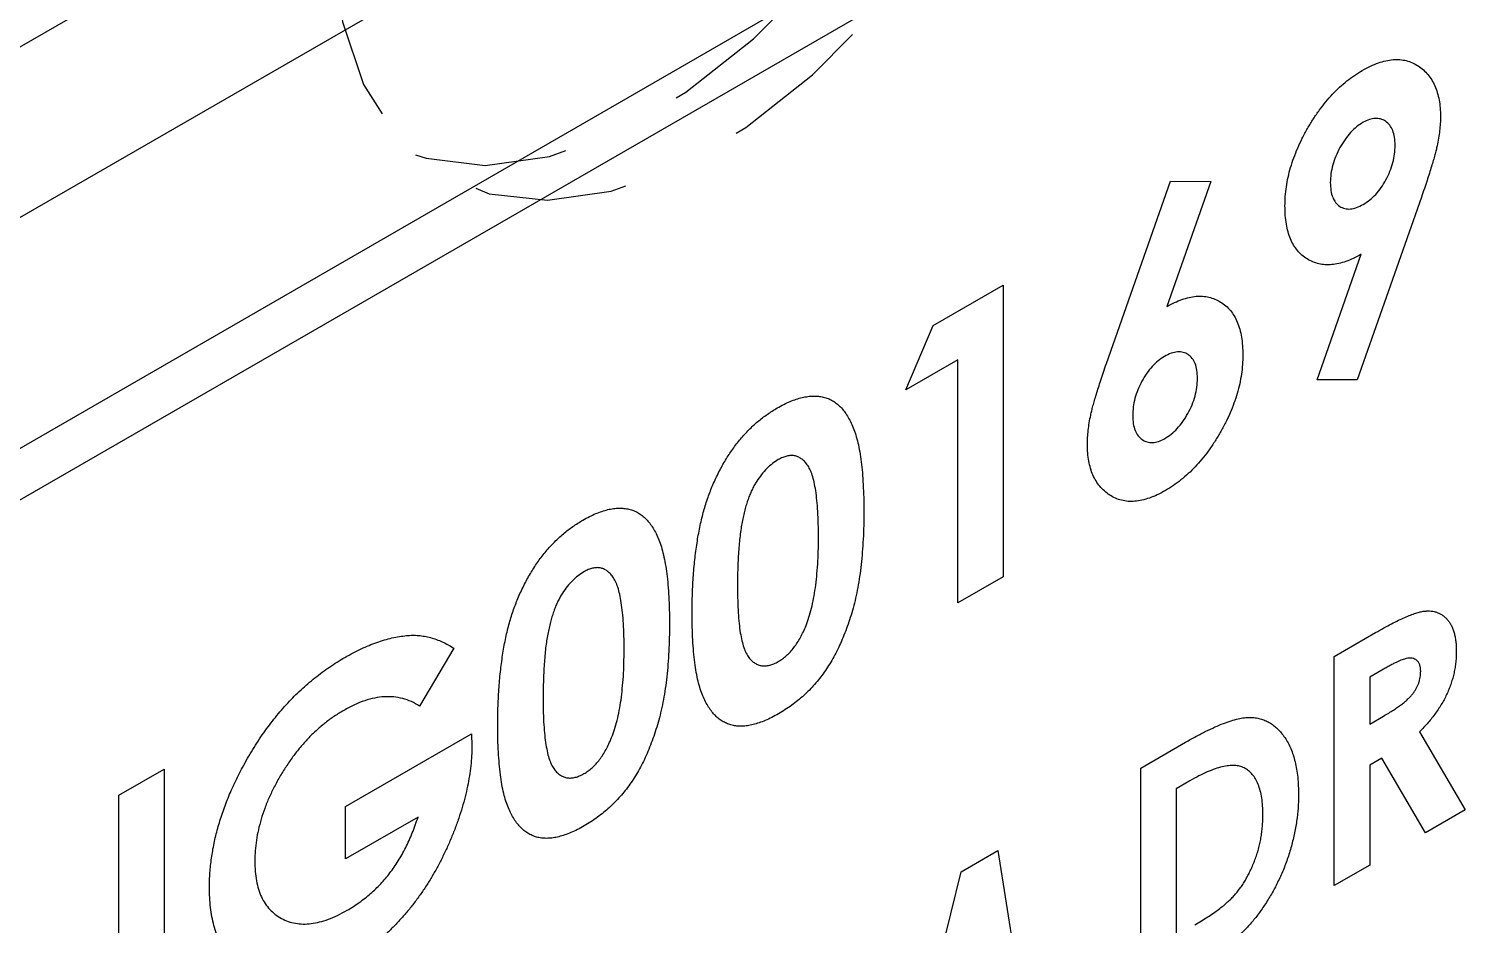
# Model space of a CAD drawing. Extents: x -3.9 to 19, y -12.2 to 0.
# Drawn here: x 12.648 to 13.827, y -10.027 to -9.296 of the extents above; entities that cross this region are included whole.
import ezdxf

# ---------------------------------------------------------------- set-up
doc = ezdxf.new("R2010")
doc.units = 0
doc.header["$LTSCALE"] = 0.5
doc.header["$MEASUREMENT"] = 0
doc.linetypes.add('HIDDEN', pattern=[0.375, 0.25, -0.125])
doc.layers.add('Housing', color=150, linetype='CONTINUOUS')
doc.layers.add('Jig', color=41, linetype='CONTINUOUS', lineweight=13)

msp = doc.modelspace()

# ---------------------------------------------------------------- linework, layer by layer
at = {"layer": 'Housing', "linetype": 'HIDDEN', "lineweight": 25, "transparency": 16777216, "flags": 128}
for points in [[(13.205778, -8.679885), (13.150571, -8.717492), (13.09714, -8.765366), (13.0472, -8.821968), (13.002356, -8.885478), (12.964051, -8.953856), (12.933516, -9.024903), (12.91173, -9.096336), (12.899396, -9.165859), (12.896909, -9.231238), (12.90435, -9.290371), (12.921478, -9.341358), (12.947745, -9.38256), (12.982304, -9.412652), (13.024046, -9.430668), (13.07163, -9.436028), (13.123524, -9.428561), (13.178063, -9.408505), (13.233492, -9.376506), (13.288031, -9.333593), (13.339926, -9.281144), (13.387509, -9.220845), (13.429251, -9.154635), (13.46381, -9.084641), (13.490077, -9.013113), (13.507205, -8.94235), (13.514646, -8.874626), (13.512159, -8.812119), (13.499825, -8.756836), (13.47804, -8.710556), (13.447504, -8.674764), (13.409199, -8.650613), (13.364355, -8.638878), (13.314415, -8.639936), (13.260984, -8.653753), (13.205778, -8.679885)], [(12.963896, -9.398928), (12.972712, -9.401646), (13.020699, -9.407568), (13.07316, -9.400334), (13.128366, -9.380184), (13.184496, -9.34778), (13.239702, -9.304192), (13.292163, -9.250855), (13.34015, -9.189528), (13.382083, -9.122233), (13.416577, -9.051186), (13.442498, -8.97873), (13.45899, -8.907252), (13.46551, -8.83911), (13.461843, -8.776548), (13.448109, -8.721628), (13.424762, -8.676161), (13.3977, -8.645881)]]:
    msp.add_lwpolyline(points, dxfattribs=at)
at = {"layer": 'Jig', "linetype": 'Continuous', "lineweight": 25, "transparency": 16777216}
for p, q in [((12.037447, -9.659159), (14.689072, -8.128408)), ((14.4027, -8.433145), (12.412207, -9.582232)), ((12.055748, -10.018637), (14.707373, -8.487887)), ((12.081641, -9.961407), (13.34205, -9.233788)), ((13.527806, -9.569431), (13.580192, -9.420303)), ((13.612953, -9.420568), (13.57701, -9.522897)), ((13.580192, -9.420303), (13.612953, -9.420568)), ((13.784942, -9.433442), (13.732556, -9.582713)), ((13.699753, -9.582567), (13.735696, -9.480143)), ((13.386307, -9.538337), (13.443526, -9.505305)), ((13.443526, -9.505305), (13.443526, -9.74346)), ((13.364204, -9.590789), (13.386307, -9.538337)), ((13.406509, -9.566367), (13.364204, -9.590789)), ((13.406509, -9.76483), (13.406509, -9.566367)), ((13.732556, -9.582713), (13.699753, -9.582567)), ((13.443526, -9.74346), (13.406509, -9.76483)), ((13.713693, -9.80864), (13.747582, -9.789077)), ((12.995315, -9.801931), (12.967304, -9.849064)), ((13.713693, -9.995762), (13.713693, -9.80864)), ((13.752679, -9.819721), (13.742778, -9.825436)), ((13.742778, -9.825436), (13.742778, -9.86382)), ((13.742778, -9.86382), (13.754107, -9.85728)), ((12.90678, -9.931186), (13.009609, -9.871824)), ((13.009609, -9.871824), (13.009899, -9.881819)), ((13.783289, -9.870196), (13.820684, -9.933998)), ((13.555805, -9.899788), (13.592453, -9.878631)), ((12.721695, -9.922009), (12.758712, -9.90064)), ((12.758712, -9.90064), (12.758712, -10.058742)), ((13.555805, -10.08691), (13.555805, -9.899788)), ((13.752646, -9.891709), (13.742778, -9.897406)), ((13.742778, -9.897406), (13.742778, -9.978972)), ((13.788353, -9.952662), (13.752646, -9.891709)), ((13.595991, -9.910174), (13.584889, -9.916583)), ((12.721695, -10.090035), (12.721695, -9.922009)), ((13.584889, -9.916583), (13.584889, -10.036533)), ((12.90678, -9.973932), (12.90678, -9.931186)), ((13.820684, -9.933998), (13.788353, -9.952662)), ((12.965982, -9.939755), (12.90678, -9.973932)), ((13.40918, -9.984432), (13.439076, -9.967174)), ((13.439076, -9.967174), (13.466473, -10.13848)), ((13.742778, -9.978972), (13.713693, -9.995762)), ((13.371947, -10.136447), (13.40918, -9.984432))]:
    msp.add_line(p, q, dxfattribs=at)
for points, knots in [([(13.736687, -9.32996), (13.738922, -9.328723), (13.743316, -9.326291), (13.749749, -9.32373), (13.755903, -9.321945), (13.761804, -9.32094), (13.767379, -9.320981), (13.772674, -9.321831), (13.777672, -9.323586), (13.782319, -9.326143), (13.786545, -9.329402), (13.790291, -9.333205), (13.793437, -9.337609), (13.796015, -9.342541), (13.798022, -9.348011), (13.799402, -9.354062), (13.800319, -9.360588), (13.800423, -9.365312), (13.800476, -9.367702)], [0, 0, 0, 0, 0.06642663, 0.13061898, 0.19311442, 0.25492403, 0.31629768, 0.37857118, 0.44152547, 0.50670756, 0.57149194, 0.63459134, 0.69628001, 0.75676539, 0.81662043, 0.87683468, 0.93766589, 1, 1, 1, 1]), ([(13.67356, -9.440635), (13.673614, -9.438056), (13.673721, -9.432975), (13.674607, -9.425095), (13.676065, -9.417179), (13.678065, -9.409245), (13.680728, -9.401269), (13.683844, -9.393271), (13.687654, -9.385241), (13.691958, -9.377268), (13.696669, -9.369528), (13.701666, -9.362228), (13.706927, -9.3555), (13.712386, -9.34925), (13.718139, -9.343614), (13.724105, -9.338423), (13.730327, -9.333823), (13.73455, -9.331258), (13.736687, -9.32996)], [0, 0, 0, 0, 0.06597117, 0.12999482, 0.19224061, 0.25411866, 0.31511289, 0.37678768, 0.43948299, 0.50393457, 0.56835981, 0.63097388, 0.69180096, 0.75222922, 0.81255209, 0.87369497, 0.93608643, 1, 1, 1, 1]), ([(13.763459, -9.391171), (13.763365, -9.388909), (13.763184, -9.384508), (13.761709, -9.378876), (13.759188, -9.374469), (13.755758, -9.371354), (13.751754, -9.369402), (13.747276, -9.368872), (13.742434, -9.369741), (13.739083, -9.371441), (13.73739, -9.3723)], [0, 0, 0, 0, 0.13801379, 0.26846977, 0.39658378, 0.5257888, 0.65136326, 0.76963138, 0.88361853, 1, 1, 1, 1]), ([(13.800476, -9.367702), (13.800447, -9.369565), (13.800389, -9.373318), (13.799819, -9.379225), (13.798953, -9.385317), (13.797949, -9.390599), (13.796897, -9.39517), (13.795872, -9.399124), (13.794558, -9.403616), (13.79309, -9.408591), (13.79139, -9.414079), (13.789423, -9.420076), (13.787308, -9.426587), (13.785749, -9.431104), (13.784942, -9.433442)], [0, 0, 0, 0, 0.092094317, 0.185498661, 0.279815204, 0.375457414, 0.426909122, 0.486633973, 0.553231376, 0.627937493, 0.709307197, 0.798417104, 0.895674813, 1, 1, 1, 1]), ([(13.73739, -9.3723), (13.7356, -9.373449), (13.732087, -9.375703), (13.727047, -9.380534), (13.722402, -9.386271), (13.718345, -9.392892), (13.714833, -9.399947), (13.712385, -9.407242), (13.710836, -9.414575), (13.710665, -9.419187), (13.710577, -9.421556)], [0, 0, 0, 0, 0.121370915, 0.238310799, 0.356976496, 0.482294045, 0.609637114, 0.734814729, 0.863798798, 1, 1, 1, 1]), ([(13.737514, -9.439401), (13.739287, -9.438256), (13.742753, -9.43602), (13.747731, -9.431325), (13.752186, -9.425636), (13.756134, -9.419215), (13.759397, -9.412278), (13.761769, -9.405157), (13.763231, -9.397981), (13.763381, -9.393484), (13.763459, -9.391171)], [0, 0, 0, 0, 0.12309687, 0.24050342, 0.35848165, 0.48243815, 0.60892405, 0.73516727, 0.86373128, 1, 1, 1, 1]), ([(13.710577, -9.421556), (13.710669, -9.423788), (13.710847, -9.428129), (13.712341, -9.433635), (13.714775, -9.438012), (13.718102, -9.441184), (13.7222, -9.44298), (13.726853, -9.443378), (13.732044, -9.442207), (13.735658, -9.440353), (13.737514, -9.439401)], [0, 0, 0, 0, 0.13446333, 0.26151713, 0.38556036, 0.5113083, 0.63480176, 0.75439444, 0.87385122, 1, 1, 1, 1]), ([(13.735696, -9.480143), (13.733572, -9.481306), (13.729403, -9.48359), (13.723265, -9.486114), (13.717394, -9.487762), (13.711723, -9.488719), (13.70633, -9.488726), (13.701149, -9.488009), (13.696251, -9.486381), (13.691615, -9.484051), (13.687382, -9.48096), (13.683708, -9.477128), (13.680506, -9.472758), (13.678015, -9.467569), (13.676015, -9.461814), (13.674553, -9.455428), (13.673733, -9.448321), (13.673619, -9.443228), (13.67356, -9.440635)], [0, 0, 0, 0, 0.063396018, 0.124461723, 0.184704909, 0.244152607, 0.303740956, 0.364332635, 0.425864591, 0.48957992, 0.553682917, 0.616451608, 0.678378074, 0.740425948, 0.802847463, 0.866590656, 0.932084721, 1, 1, 1, 1]), ([(13.57701, -9.522897), (13.579134, -9.521735), (13.583316, -9.519446), (13.58947, -9.516904), (13.595353, -9.515255), (13.601025, -9.514296), (13.606416, -9.514294), (13.611613, -9.514994), (13.616482, -9.516695), (13.621135, -9.519009), (13.625365, -9.522105), (13.62904, -9.525935), (13.632242, -9.530306), (13.634732, -9.535495), (13.63674, -9.54126), (13.638189, -9.547672), (13.639015, -9.55479), (13.639129, -9.559884), (13.639187, -9.562477)], [0, 0, 0, 0, 0.06332879, 0.12473644, 0.18491575, 0.24430041, 0.30382557, 0.364353, 0.42607314, 0.48972091, 0.55375593, 0.61645806, 0.67831886, 0.74030094, 0.80265626, 0.86673212, 0.93215674, 1, 1, 1, 1]), ([(13.512272, -9.635409), (13.5123, -9.633531), (13.512357, -9.629763), (13.512929, -9.623839), (13.513798, -9.61773), (13.514805, -9.612416), (13.515842, -9.607816), (13.516886, -9.603827), (13.518179, -9.599322), (13.519658, -9.594329), (13.521368, -9.588826), (13.523301, -9.58283), (13.525462, -9.576302), (13.527003, -9.571785), (13.527806, -9.569431)], [0, 0, 0, 0, 0.09253783, 0.18559077, 0.27955248, 0.3756023, 0.42761672, 0.48711687, 0.55419893, 0.62862399, 0.70968756, 0.79918074, 0.89535733, 1, 1, 1, 1]), ([(13.575234, -9.563616), (13.573458, -9.564735), (13.569982, -9.566926), (13.56504, -9.571707), (13.560534, -9.577332), (13.556628, -9.583799), (13.553361, -9.590719), (13.550961, -9.597847), (13.549516, -9.605053), (13.549366, -9.609596), (13.549289, -9.611941)], [0, 0, 0, 0, 0.12271805, 0.24014312, 0.35736238, 0.48167385, 0.60786583, 0.73295548, 0.86214446, 1, 1, 1, 1]), ([(13.60217, -9.581413), (13.602074, -9.57917), (13.601886, -9.574826), (13.600477, -9.569237), (13.597962, -9.564969), (13.594621, -9.561845), (13.590581, -9.559968), (13.585895, -9.559643), (13.580727, -9.560726), (13.577092, -9.562638), (13.575234, -9.563616)], [0, 0, 0, 0, 0.13540375, 0.26222517, 0.38584907, 0.51085736, 0.63497746, 0.75329908, 0.87393204, 1, 1, 1, 1]), ([(13.639187, -9.562477), (13.639133, -9.56504), (13.639025, -9.570106), (13.638137, -9.577969), (13.636702, -9.58585), (13.63465, -9.593774), (13.632042, -9.60174), (13.628853, -9.609759), (13.625056, -9.617799), (13.620749, -9.625774), (13.61604, -9.633494), (13.611078, -9.640805), (13.605819, -9.647514), (13.600362, -9.653766), (13.594608, -9.659403), (13.588643, -9.664593), (13.582421, -9.669194), (13.578197, -9.671759), (13.57606, -9.673057)], [0, 0, 0, 0, 0.06562093, 0.12970443, 0.19200841, 0.25316538, 0.31459001, 0.37653277, 0.4392867, 0.50379853, 0.568284, 0.63062889, 0.69151284, 0.75199759, 0.81237685, 0.8735769, 0.93602668, 1, 1, 1, 1]), ([(13.575358, -9.630716), (13.577146, -9.629563), (13.580652, -9.627303), (13.58571, -9.62254), (13.59033, -9.616794), (13.594416, -9.610215), (13.597925, -9.603147), (13.600353, -9.595839), (13.601921, -9.588454), (13.602085, -9.583813), (13.60217, -9.581413)], [0, 0, 0, 0, 0.12115224, 0.23760059, 0.35605249, 0.48052497, 0.60763861, 0.73342993, 0.86218161, 1, 1, 1, 1]), ([(13.206634, -9.668347), (13.208235, -9.664846), (13.211366, -9.658002), (13.216841, -9.648229), (13.222722, -9.639178), (13.229132, -9.630908), (13.235968, -9.623358), (13.24329, -9.616586), (13.25107, -9.610611), (13.256412, -9.607322), (13.259144, -9.60564)], [0, 0, 0, 0, 0.13231403, 0.25870001, 0.38091182, 0.50053487, 0.62092262, 0.74237577, 0.86828083, 1, 1, 1, 1]), ([(13.259144, -9.60564), (13.260935, -9.604636), (13.264458, -9.602663), (13.269647, -9.600322), (13.274646, -9.598424), (13.279473, -9.597016), (13.284094, -9.596172), (13.288544, -9.595787), (13.292768, -9.596005), (13.296822, -9.596667), (13.300702, -9.597824), (13.304316, -9.599612), (13.307731, -9.601901), (13.310871, -9.6048), (13.313807, -9.608225), (13.316529, -9.612183), (13.319017, -9.616713), (13.321297, -9.621809), (13.323336, -9.627587), (13.325053, -9.634174), (13.326526, -9.641527), (13.32777, -9.649657), (13.328709, -9.658619), (13.329343, -9.668408), (13.329777, -9.678943), (13.329813, -9.686322), (13.329831, -9.690113)], [0, 0, 0, 0, 0.03663489, 0.07203398, 0.10662597, 0.14030569, 0.17361947, 0.20642567, 0.23906701, 0.27188288, 0.30483989, 0.33852903, 0.37261619, 0.40754825, 0.44371891, 0.48131151, 0.520113, 0.5609129, 0.6040246, 0.65007456, 0.69957223, 0.75236254, 0.80878872, 0.86895421, 0.93267472, 1, 1, 1, 1]), ([(13.549289, -9.611941), (13.549381, -9.614189), (13.549559, -9.618562), (13.551057, -9.62413), (13.553511, -9.628586), (13.556951, -9.6317), (13.560991, -9.633602), (13.56547, -9.634147), (13.570314, -9.633275), (13.573665, -9.631575), (13.575358, -9.630716)], [0, 0, 0, 0, 0.13728499, 0.26702849, 0.39492564, 0.52433476, 0.65081253, 0.76926747, 0.88343468, 1, 1, 1, 1]), ([(13.57606, -9.673057), (13.573825, -9.674294), (13.569431, -9.676727), (13.563001, -9.67928), (13.556833, -9.681095), (13.550964, -9.681992), (13.545356, -9.682057), (13.540075, -9.68118), (13.535077, -9.67943), (13.530415, -9.67688), (13.526215, -9.673563), (13.522469, -9.669765), (13.519299, -9.665405), (13.516734, -9.660474), (13.514732, -9.655015), (13.513339, -9.648991), (13.512432, -9.64249), (13.512326, -9.637783), (13.512272, -9.635409)], [0, 0, 0, 0, 0.06648594, 0.1307356, 0.19328684, 0.25529143, 0.3165376, 0.37886671, 0.44187721, 0.50711749, 0.57227139, 0.63542713, 0.69681725, 0.75735663, 0.81726512, 0.8771343, 0.93801982, 1, 1, 1, 1]), ([(13.260052, -9.647861), (13.258433, -9.648885), (13.255257, -9.650892), (13.250649, -9.655028), (13.246304, -9.659815), (13.242999, -9.664465), (13.240525, -9.668522), (13.238796, -9.671899), (13.23713, -9.675516), (13.235657, -9.679416), (13.234267, -9.683555), (13.232908, -9.687977), (13.231795, -9.692648), (13.2307, -9.697629), (13.229742, -9.702975), (13.228939, -9.708711), (13.228221, -9.714915), (13.227721, -9.721512), (13.227254, -9.728602), (13.22692, -9.736144), (13.22678, -9.7441), (13.226735, -9.749549), (13.226712, -9.752361)], [0, 0, 0, 0, 0.0538337, 0.10554263, 0.15805417, 0.21198734, 0.24020689, 0.26979351, 0.3013431, 0.33460806, 0.37028444, 0.40808884, 0.44868135, 0.4920693, 0.53866416, 0.59037105, 0.64638778, 0.70719538, 0.77294677, 0.8436426, 0.91930836, 1, 1, 1, 1]), ([(13.292814, -9.711482), (13.2928, -9.707736), (13.292774, -9.700526), (13.292294, -9.69043), (13.291625, -9.681342), (13.290646, -9.673353), (13.289387, -9.666426), (13.287836, -9.660567), (13.286006, -9.655755), (13.283837, -9.652032), (13.281434, -9.64919), (13.278884, -9.647035), (13.276174, -9.645501), (13.273311, -9.644576), (13.270227, -9.644386), (13.266982, -9.644868), (13.263569, -9.645997), (13.26124, -9.647231), (13.260052, -9.647861)], [0, 0, 0, 0, 0.1121148, 0.21580184, 0.31020269, 0.39599293, 0.47341023, 0.54277842, 0.60454802, 0.65935727, 0.70876436, 0.75535551, 0.79868699, 0.84001684, 0.88020345, 0.91973335, 0.95904861, 1, 1, 1, 1]), ([(13.189695, -9.773254), (13.189731, -9.767952), (13.189799, -9.757722), (13.190662, -9.742501), (13.19193, -9.728161), (13.193792, -9.714614), (13.196094, -9.701905), (13.199041, -9.689988), (13.202397, -9.678859), (13.205257, -9.671764), (13.206634, -9.668347)], [0, 0, 0, 0, 0.16107112, 0.31078881, 0.44990382, 0.57837632, 0.69661721, 0.80598732, 0.9065617, 1, 1, 1, 1]), ([(13.100499, -9.697223), (13.102291, -9.69622), (13.105814, -9.694246), (13.111003, -9.691905), (13.116001, -9.690008), (13.120829, -9.688599), (13.12545, -9.687755), (13.1299, -9.68737), (13.134124, -9.687588), (13.138177, -9.68825), (13.142058, -9.689408), (13.145672, -9.691195), (13.149087, -9.693485), (13.152227, -9.696384), (13.155163, -9.699809), (13.157885, -9.703766), (13.160372, -9.708296), (13.162653, -9.713392), (13.164692, -9.719171), (13.166409, -9.725757), (13.167882, -9.73311), (13.169125, -9.74124), (13.170065, -9.750202), (13.170698, -9.759992), (13.171133, -9.770527), (13.171169, -9.777905), (13.171187, -9.781696)], [0, 0, 0, 0, 0.03663489, 0.07203398, 0.10662597, 0.14030569, 0.17361947, 0.20642567, 0.23906701, 0.27188288, 0.30483989, 0.33852903, 0.37261619, 0.40754825, 0.44371891, 0.48131151, 0.520113, 0.5609129, 0.6040246, 0.65007456, 0.69957223, 0.75236254, 0.80878872, 0.86895421, 0.93267472, 1, 1, 1, 1]), ([(13.04799, -9.75993), (13.049591, -9.756429), (13.052722, -9.749585), (13.058197, -9.739812), (13.064078, -9.730762), (13.070488, -9.722491), (13.077324, -9.714941), (13.084646, -9.708169), (13.092425, -9.702195), (13.097768, -9.698905), (13.100499, -9.697223)], [0, 0, 0, 0, 0.13231403, 0.25870001, 0.38091182, 0.50053487, 0.62092262, 0.74237577, 0.86828083, 1, 1, 1, 1]), ([(13.329831, -9.690113), (13.329811, -9.693973), (13.329773, -9.701473), (13.329361, -9.712596), (13.328651, -9.723235), (13.327736, -9.733335), (13.326482, -9.742969), (13.325014, -9.752087), (13.323269, -9.760724), (13.321163, -9.76891), (13.318897, -9.776642), (13.316403, -9.784036), (13.313725, -9.791082), (13.310924, -9.797828), (13.307847, -9.804212), (13.304643, -9.810303), (13.301174, -9.816021), (13.297584, -9.821473), (13.293744, -9.826612), (13.289691, -9.831506), (13.285354, -9.836081), (13.280813, -9.840505), (13.275989, -9.844584), (13.270959, -9.848514), (13.265667, -9.852136), (13.262064, -9.854287), (13.260218, -9.855388)], [0, 0, 0, 0, 0.06849087, 0.13307654, 0.19382899, 0.25108286, 0.30440084, 0.35440834, 0.40129478, 0.44470068, 0.48569249, 0.52467648, 0.56230676, 0.59794658, 0.63247355, 0.66575204, 0.6979853, 0.72958622, 0.7608252, 0.79235508, 0.8243126, 0.85715627, 0.89092689, 0.92596044, 0.96206132, 1, 1, 1, 1]), ([(13.282651, -9.783329), (13.283485, -9.781085), (13.285234, -9.776382), (13.287258, -9.76898), (13.288962, -9.760966), (13.290428, -9.75227), (13.291431, -9.742992), (13.292295, -9.733), (13.292711, -9.722424), (13.292779, -9.715224), (13.292814, -9.711482)], [0, 0, 0, 0, 0.08887073, 0.18635472, 0.29407765, 0.41223653, 0.54177814, 0.68270261, 0.83509635, 1, 1, 1, 1]), ([(13.13417, -9.803065), (13.134156, -9.79932), (13.13413, -9.792109), (13.13365, -9.782014), (13.132981, -9.772926), (13.132002, -9.764937), (13.130743, -9.758009), (13.129191, -9.75215), (13.127362, -9.747338), (13.125193, -9.743615), (13.12279, -9.740774), (13.120239, -9.738618), (13.11753, -9.737085), (13.114667, -9.736159), (13.111583, -9.735969), (13.108338, -9.736452), (13.104924, -9.73758), (13.102596, -9.738815), (13.101408, -9.739445)], [0, 0, 0, 0, 0.1121148, 0.21580184, 0.31020269, 0.39599293, 0.47341023, 0.54277842, 0.60454802, 0.65935727, 0.70876436, 0.75535551, 0.79868699, 0.84001684, 0.88020345, 0.91973335, 0.95904861, 1, 1, 1, 1]), ([(13.101408, -9.739445), (13.099788, -9.740468), (13.096613, -9.742475), (13.092005, -9.746611), (13.08766, -9.751398), (13.084355, -9.756048), (13.081881, -9.760105), (13.080152, -9.763482), (13.078485, -9.767099), (13.077013, -9.771), (13.075623, -9.775138), (13.074264, -9.77956), (13.07315, -9.784231), (13.072056, -9.789213), (13.071098, -9.794558), (13.070294, -9.800295), (13.069577, -9.806498), (13.069076, -9.813095), (13.06861, -9.820185), (13.068275, -9.827728), (13.068135, -9.835683), (13.068091, -9.841132), (13.068068, -9.843945)], [0, 0, 0, 0, 0.0538337, 0.10554263, 0.15805417, 0.21198734, 0.24020689, 0.26979351, 0.3013431, 0.33460806, 0.37028444, 0.40808884, 0.44868135, 0.4920693, 0.53866416, 0.59037105, 0.64638778, 0.70719538, 0.77294677, 0.8436426, 0.91930836, 1, 1, 1, 1]), ([(13.031051, -9.864837), (13.031086, -9.859535), (13.031155, -9.849305), (13.032018, -9.834084), (13.033286, -9.819744), (13.035147, -9.806198), (13.037449, -9.793488), (13.040397, -9.781571), (13.043753, -9.770443), (13.046612, -9.763347), (13.04799, -9.75993)], [0, 0, 0, 0, 0.16107112, 0.31078881, 0.44990382, 0.57837632, 0.69661721, 0.80598732, 0.9065617, 1, 1, 1, 1]), ([(13.226712, -9.752361), (13.22675, -9.755965), (13.226822, -9.762877), (13.227202, -9.772657), (13.227962, -9.781318), (13.228907, -9.789035), (13.230235, -9.79564), (13.231763, -9.801308), (13.233649, -9.805864), (13.23583, -9.809428), (13.238244, -9.812136), (13.240866, -9.81411), (13.243604, -9.815548), (13.246546, -9.816303), (13.249683, -9.816372), (13.25299, -9.815815), (13.256469, -9.814634), (13.258851, -9.813374), (13.260052, -9.812738)], [0, 0, 0, 0, 0.11073428, 0.21234119, 0.30550213, 0.38983484, 0.46669046, 0.53526185, 0.59676291, 0.65106572, 0.70103555, 0.74786027, 0.7918334, 0.83428401, 0.87533389, 0.91603475, 0.95765228, 1, 1, 1, 1]), ([(13.747582, -9.789077), (13.749822, -9.787793), (13.754131, -9.785323), (13.760343, -9.782016), (13.76605, -9.779109), (13.77126, -9.776693), (13.77597, -9.774758), (13.780186, -9.773249), (13.783908, -9.772154), (13.787166, -9.771587), (13.790106, -9.771371), (13.792847, -9.77149), (13.795449, -9.771892), (13.797894, -9.772636), (13.800204, -9.773672), (13.802384, -9.774998), (13.804401, -9.776655), (13.806245, -9.778632), (13.807925, -9.780862), (13.80941, -9.783367), (13.810617, -9.786196), (13.811684, -9.789221), (13.812453, -9.792584), (13.812987, -9.79621), (13.813379, -9.800062), (13.813401, -9.80282), (13.813413, -9.804226)], [0, 0, 0, 0, 0.07288903, 0.14018613, 0.20227743, 0.25889513, 0.31048294, 0.35709524, 0.39851357, 0.43503751, 0.46925149, 0.50280503, 0.53621045, 0.56937936, 0.60280148, 0.6366658, 0.67092866, 0.705803, 0.74118906, 0.77630431, 0.8120043, 0.84796898, 0.88452176, 0.92197416, 0.96019818, 1, 1, 1, 1]), ([(13.171187, -9.781696), (13.171167, -9.785556), (13.171129, -9.793057), (13.170717, -9.804179), (13.170006, -9.814818), (13.169091, -9.824918), (13.167838, -9.834552), (13.16637, -9.843671), (13.164625, -9.852307), (13.162519, -9.860493), (13.160253, -9.868226), (13.157759, -9.875619), (13.15508, -9.882665), (13.15228, -9.889411), (13.149203, -9.895795), (13.145999, -9.901887), (13.142529, -9.907605), (13.13894, -9.913057), (13.135099, -9.918195), (13.131047, -9.923089), (13.12671, -9.927664), (13.122169, -9.932088), (13.117345, -9.936167), (13.112315, -9.940097), (13.107023, -9.94372), (13.10342, -9.94587), (13.101573, -9.946972)], [0, 0, 0, 0, 0.06849087, 0.13307654, 0.19382899, 0.25108286, 0.30440084, 0.35440834, 0.40129478, 0.44470068, 0.48569249, 0.52467648, 0.56230676, 0.59794658, 0.63247355, 0.66575204, 0.6979853, 0.72958622, 0.7608252, 0.79235508, 0.8243126, 0.85715627, 0.89092689, 0.92596044, 0.96206132, 1, 1, 1, 1]), ([(13.260218, -9.855388), (13.258371, -9.856418), (13.254755, -9.858433), (13.249448, -9.860936), (13.244392, -9.86282), (13.23953, -9.864327), (13.234896, -9.865214), (13.230468, -9.865637), (13.226279, -9.865516), (13.222319, -9.864874), (13.218601, -9.863663), (13.215067, -9.861953), (13.211725, -9.859747), (13.208625, -9.856971), (13.205717, -9.853715), (13.203032, -9.849904), (13.20057, -9.845546), (13.198256, -9.840677), (13.196244, -9.835073), (13.194455, -9.828722), (13.192988, -9.821501), (13.191809, -9.813436), (13.190868, -9.804574), (13.190167, -9.794906), (13.189753, -9.784405), (13.189715, -9.777043), (13.189695, -9.773254)], [0, 0, 0, 0, 0.038217338, 0.074867203, 0.110158082, 0.144453927, 0.178079726, 0.211170773, 0.243687054, 0.275871733, 0.308375516, 0.341263325, 0.375150339, 0.409655261, 0.445157367, 0.482073467, 0.520575756, 0.560553681, 0.603107575, 0.64868871, 0.697947678, 0.750767767, 0.807309402, 0.867655571, 0.931861222, 1, 1, 1, 1]), ([(13.260052, -9.812738), (13.261213, -9.812029), (13.263484, -9.81064), (13.266796, -9.807932), (13.269929, -9.804829), (13.272872, -9.8013), (13.275636, -9.797376), (13.278208, -9.793056), (13.280568, -9.788322), (13.281942, -9.785027), (13.282651, -9.783329)], [0, 0, 0, 0, 0.12403543, 0.24284595, 0.36034168, 0.47904243, 0.59933411, 0.72548848, 0.85854943, 1, 1, 1, 1]), ([(12.906325, -9.809318), (12.908543, -9.808077), (12.912956, -9.805608), (12.919518, -9.802364), (12.925988, -9.799468), (12.932339, -9.797059), (12.938594, -9.795), (12.944719, -9.793453), (12.950755, -9.792228), (12.954684, -9.791761), (12.956645, -9.791527)], [0, 0, 0, 0, 0.1289757, 0.25661428, 0.38237486, 0.50745021, 0.63123181, 0.75422072, 0.87730085, 1, 1, 1, 1]), ([(12.956645, -9.791527), (12.958296, -9.791406), (12.961652, -9.791158), (12.966536, -9.791431), (12.971432, -9.792033), (12.976287, -9.79312), (12.981093, -9.794689), (12.985902, -9.796642), (12.990663, -9.799062), (12.993744, -9.800963), (12.995315, -9.801931)], [0, 0, 0, 0, 0.11179902, 0.22739611, 0.34565664, 0.46739984, 0.59420801, 0.72467753, 0.85964712, 1, 1, 1, 1]), ([(13.124007, -9.874912), (13.124841, -9.872669), (13.12659, -9.867965), (13.128614, -9.860563), (13.130317, -9.852549), (13.131784, -9.843853), (13.132787, -9.834575), (13.13365, -9.824583), (13.134067, -9.814007), (13.134135, -9.806807), (13.13417, -9.803065)], [0, 0, 0, 0, 0.08887073, 0.18635472, 0.29407765, 0.41223653, 0.54177814, 0.68270261, 0.83509635, 1, 1, 1, 1]), ([(13.813413, -9.804226), (13.813383, -9.805719), (13.813324, -9.808645), (13.81301, -9.813075), (13.812434, -9.817472), (13.811562, -9.821845), (13.81056, -9.826144), (13.809228, -9.830419), (13.807724, -9.834627), (13.805938, -9.838785), (13.803979, -9.842901), (13.801699, -9.846944), (13.799248, -9.850975), (13.796488, -9.85491), (13.793539, -9.858837), (13.790344, -9.862698), (13.786924, -9.866531), (13.784519, -9.868956), (13.783289, -9.870196)], [0, 0, 0, 0, 0.06874126, 0.13478909, 0.19853605, 0.26038565, 0.32096158, 0.37990385, 0.43850294, 0.49615434, 0.55426548, 0.61274876, 0.67251344, 0.7336464, 0.79678962, 0.8619357, 0.92939773, 1, 1, 1, 1]), ([(12.822789, -9.899191), (12.824136, -9.896709), (12.826808, -9.891782), (12.831081, -9.884615), (12.835462, -9.877666), (12.840011, -9.870996), (12.844706, -9.864529), (12.84956, -9.858328), (12.854546, -9.852299), (12.859705, -9.846581), (12.865009, -9.841063), (12.870481, -9.835826), (12.876081, -9.830752), (12.881858, -9.826016), (12.887753, -9.821447), (12.893809, -9.817169), (12.90001, -9.813016), (12.904204, -9.81056), (12.906325, -9.809318)], [0, 0, 0, 0, 0.06378691, 0.12661606, 0.18834272, 0.24947905, 0.30986417, 0.37065629, 0.43067516, 0.49127768, 0.55187382, 0.6130655, 0.67516702, 0.73770458, 0.8014733, 0.8661156, 0.93226038, 1, 1, 1, 1]), ([(13.784328, -9.820567), (13.784295, -9.819594), (13.78423, -9.817684), (13.783587, -9.81525), (13.782563, -9.813246), (13.78116, -9.81168), (13.779393, -9.810618), (13.777366, -9.809953), (13.775033, -9.809848), (13.772874, -9.810137), (13.770909, -9.810699), (13.769136, -9.811295), (13.767083, -9.812178), (13.764748, -9.813205), (13.762138, -9.814504), (13.759237, -9.816027), (13.756055, -9.817802), (13.753837, -9.819063), (13.752679, -9.819721)], [0, 0, 0, 0, 0.06376896, 0.1252623, 0.18541358, 0.24680676, 0.30942239, 0.37253268, 0.43773325, 0.50574952, 0.54401326, 0.5883696, 0.64038902, 0.6978974, 0.76327162, 0.8349786, 0.91387366, 1, 1, 1, 1]), ([(13.754107, -9.85728), (13.755492, -9.856463), (13.758144, -9.854897), (13.761958, -9.852535), (13.765422, -9.85015), (13.768551, -9.847857), (13.771361, -9.845672), (13.773826, -9.843443), (13.775984, -9.841334), (13.777811, -9.839206), (13.779372, -9.837085), (13.780719, -9.83492), (13.781834, -9.832672), (13.782751, -9.830363), (13.783465, -9.827982), (13.783986, -9.825543), (13.784277, -9.823044), (13.78431, -9.821415), (13.784328, -9.820567)], [0, 0, 0, 0, 0.105539996, 0.202086415, 0.290684899, 0.37055261, 0.442670262, 0.507674928, 0.565573203, 0.616454666, 0.663331357, 0.708862024, 0.7534118, 0.798515011, 0.845064321, 0.893873119, 0.944707806, 1, 1, 1, 1]), ([(12.967304, -9.849064), (12.965087, -9.84778), (12.960735, -9.845261), (12.953619, -9.842821), (12.946249, -9.841509), (12.9386, -9.841346), (12.930663, -9.842378), (12.922452, -9.844578), (12.913955, -9.847977), (12.908203, -9.851086), (12.905293, -9.85266)], [0, 0, 0, 0, 0.13444697, 0.26380716, 0.38924124, 0.51149641, 0.63242722, 0.75343872, 0.87525975, 1, 1, 1, 1]), ([(12.905293, -9.85266), (12.902769, -9.854191), (12.897815, -9.857198), (12.890535, -9.862515), (12.883579, -9.868393), (12.876914, -9.874821), (12.870579, -9.881835), (12.86454, -9.889405), (12.858832, -9.89754), (12.853501, -9.906122), (12.848647, -9.914934), (12.844409, -9.923814), (12.840799, -9.932633), (12.837828, -9.941422), (12.835567, -9.950127), (12.833953, -9.95878), (12.832928, -9.967391), (12.832807, -9.972932), (12.832746, -9.975738)], [0, 0, 0, 0, 0.06718757, 0.13192869, 0.19518885, 0.25712833, 0.31884259, 0.38049251, 0.44321873, 0.5071253, 0.57071214, 0.63248196, 0.69325269, 0.75313133, 0.81345766, 0.87386311, 0.93611027, 1, 1, 1, 1]), ([(13.068068, -9.843945), (13.068106, -9.847549), (13.068178, -9.85446), (13.068557, -9.86424), (13.069318, -9.872902), (13.070263, -9.880618), (13.071591, -9.887223), (13.073118, -9.892891), (13.075005, -9.897448), (13.077185, -9.901011), (13.0796, -9.90372), (13.082222, -9.905693), (13.08496, -9.907132), (13.087902, -9.907886), (13.091039, -9.907955), (13.094346, -9.907398), (13.097825, -9.906217), (13.100207, -9.904957), (13.101408, -9.904321)], [0, 0, 0, 0, 0.11073428, 0.212341193, 0.305502126, 0.389834841, 0.466690458, 0.535261854, 0.596762914, 0.651065719, 0.701035551, 0.747860271, 0.791833397, 0.834284007, 0.87533389, 0.916034749, 0.957652281, 1, 1, 1, 1]), ([(13.101573, -9.946972), (13.099727, -9.948001), (13.09611, -9.950017), (13.090804, -9.952519), (13.085748, -9.954403), (13.080886, -9.955911), (13.076252, -9.956798), (13.071823, -9.95722), (13.067635, -9.957099), (13.063675, -9.956458), (13.059957, -9.955247), (13.056423, -9.953536), (13.05308, -9.951331), (13.049981, -9.948554), (13.047073, -9.945298), (13.044388, -9.941487), (13.041926, -9.937129), (13.039611, -9.93226), (13.0376, -9.926657), (13.03581, -9.920305), (13.034344, -9.913085), (13.033165, -9.90502), (13.032223, -9.896157), (13.031523, -9.88649), (13.031108, -9.875988), (13.031071, -9.868627), (13.031051, -9.864837)], [0, 0, 0, 0, 0.03821734, 0.0748672, 0.11015808, 0.14445393, 0.17807973, 0.21117077, 0.24368705, 0.27587173, 0.30837552, 0.34126332, 0.37515034, 0.40965526, 0.44515737, 0.48207347, 0.52057576, 0.56055368, 0.60310758, 0.64868871, 0.69794768, 0.75076777, 0.8073094, 0.86765557, 0.93186122, 1, 1, 1, 1]), ([(13.592453, -9.878631), (13.59531, -9.877005), (13.600833, -9.873861), (13.608834, -9.869744), (13.616275, -9.866221), (13.623159, -9.86331), (13.629473, -9.861072), (13.635208, -9.859525), (13.640383, -9.858573), (13.645057, -9.858271), (13.649323, -9.858602), (13.653374, -9.859375), (13.657201, -9.86071), (13.660859, -9.862506), (13.6643, -9.864863), (13.667582, -9.867675), (13.670624, -9.871057), (13.673519, -9.874833), (13.676136, -9.8791), (13.678419, -9.883843), (13.680331, -9.889043), (13.681885, -9.8947), (13.683124, -9.900767), (13.683991, -9.907292), (13.684527, -9.914242), (13.684581, -9.919131), (13.684609, -9.921616)], [0, 0, 0, 0, 0.06014816, 0.11626708, 0.16865396, 0.21739897, 0.26243352, 0.3039327, 0.34225997, 0.37744134, 0.4114061, 0.44539835, 0.47976639, 0.51458448, 0.55021365, 0.58700091, 0.62466299, 0.66361546, 0.70345643, 0.74345016, 0.78401339, 0.82513254, 0.86726466, 0.91030647, 0.9544242, 1, 1, 1, 1]), ([(13.101408, -9.904321), (13.102568, -9.903612), (13.10484, -9.902223), (13.108152, -9.899515), (13.111285, -9.896413), (13.114228, -9.892883), (13.116992, -9.888959), (13.119563, -9.884639), (13.121923, -9.879906), (13.123298, -9.87661), (13.124007, -9.874912)], [0, 0, 0, 0, 0.12403543, 0.24284595, 0.36034168, 0.47904243, 0.59933411, 0.72548848, 0.85854943, 1, 1, 1, 1]), ([(13.009899, -9.881819), (13.009861, -9.88445), (13.009787, -9.889708), (13.009109, -9.897864), (13.007984, -9.906174), (13.006448, -9.914611), (13.004522, -9.9232), (13.002066, -9.931949), (12.99919, -9.940846), (12.995967, -9.949816), (12.992346, -9.958728), (12.988447, -9.967439), (12.984327, -9.975903), (12.979894, -9.98409), (12.97522, -9.992005), (12.970293, -9.999634), (12.965097, -10.006991), (12.95966, -10.014098), (12.95395, -10.020871), (12.947998, -10.027332), (12.941815, -10.03347), (12.935383, -10.039289), (12.928715, -10.044763), (12.921812, -10.049863), (12.914669, -10.054743), (12.909825, -10.057623), (12.907358, -10.05909)], [0, 0, 0, 0, 0.04195372, 0.08383258, 0.12532245, 0.16681547, 0.20847518, 0.25064342, 0.29309367, 0.33644235, 0.37959375, 0.42165642, 0.4629884, 0.50371807, 0.54386324, 0.58360823, 0.62314292, 0.66301274, 0.70293171, 0.74288752, 0.78365169, 0.82485059, 0.86692569, 0.91006572, 0.95421246, 1, 1, 1, 1]), ([(12.795729, -9.997155), (12.795802, -9.993228), (12.795946, -9.985472), (12.797283, -9.973399), (12.799366, -9.961264), (12.802356, -9.949013), (12.806193, -9.936667), (12.810823, -9.924233), (12.816346, -9.911665), (12.820621, -9.903389), (12.822789, -9.899191)], [0, 0, 0, 0, 0.12925561, 0.2552415, 0.37890223, 0.50142384, 0.62325871, 0.74643708, 0.87137012, 1, 1, 1, 1]), ([(13.640235, -9.899627), (13.63903, -9.899104), (13.636568, -9.898038), (13.632246, -9.897551), (13.627484, -9.897681), (13.622172, -9.898671), (13.616362, -9.900383), (13.610019, -9.902912), (13.603178, -9.906133), (13.598438, -9.908799), (13.595991, -9.910174)], [0, 0, 0, 0, 0.10166348, 0.20763614, 0.31874457, 0.43667994, 0.56350665, 0.69868121, 0.84444656, 1, 1, 1, 1]), ([(13.655524, -9.937806), (13.655485, -9.935377), (13.65541, -9.93064), (13.654681, -9.924099), (13.653494, -9.918228), (13.651802, -9.913079), (13.649668, -9.908599), (13.646997, -9.904891), (13.643903, -9.9018), (13.641457, -9.900351), (13.640235, -9.899627)], [0, 0, 0, 0, 0.14227669, 0.27742851, 0.40647715, 0.53059507, 0.65014292, 0.7668507, 0.88350209, 1, 1, 1, 1]), ([(13.684609, -9.921616), (13.684536, -9.925185), (13.684394, -9.932212), (13.683195, -9.943097), (13.681255, -9.953986), (13.678528, -9.964832), (13.675147, -9.975474), (13.671108, -9.985762), (13.666471, -9.995619), (13.661288, -10.004977), (13.655677, -10.013689), (13.649846, -10.021742), (13.643738, -10.028964), (13.638356, -10.034414), (13.633689, -10.038566), (13.629591, -10.041793), (13.624937, -10.04527), (13.619683, -10.048914), (13.613851, -10.052825), (13.607419, -10.056834), (13.600407, -10.061127), (13.595537, -10.063961), (13.593005, -10.065435)], [0, 0, 0, 0, 0.06577295, 0.1294779, 0.19143009, 0.25244567, 0.31178696, 0.36881755, 0.42409152, 0.47849211, 0.53139374, 0.58200397, 0.63120127, 0.67950301, 0.70556137, 0.73522172, 0.76913249, 0.80685832, 0.84892977, 0.89511666, 0.9454698, 1, 1, 1, 1]), ([(12.908102, -10.015915), (12.909797, -10.014919), (12.913125, -10.012963), (12.918006, -10.009582), (12.922681, -10.006078), (12.927168, -10.002423), (12.931422, -9.99846), (12.935501, -9.994342), (12.939382, -9.990021), (12.943043, -9.985437), (12.94654, -9.98065), (12.949838, -9.975578), (12.952997, -9.970259), (12.95598, -9.964671), (12.958735, -9.958809), (12.961351, -9.952701), (12.963798, -9.946318), (12.965244, -9.941974), (12.965982, -9.939755)], [0, 0, 0, 0, 0.06934871, 0.13614695, 0.20055535, 0.2627939, 0.32342156, 0.38246435, 0.44096387, 0.49829222, 0.555828, 0.61428406, 0.67368091, 0.73476536, 0.7975553, 0.86227615, 0.92967099, 1, 1, 1, 1]), ([(13.600081, -10.027763), (13.601889, -10.026716), (13.605365, -10.024702), (13.610385, -10.021454), (13.615026, -10.018423), (13.619277, -10.015301), (13.623169, -10.012311), (13.626647, -10.009268), (13.629785, -10.00637), (13.632542, -10.003394), (13.635068, -10.000378), (13.637406, -9.997203), (13.639664, -9.993874), (13.641798, -9.990354), (13.643816, -9.98667), (13.645708, -9.982816), (13.647497, -9.978785), (13.649139, -9.974588), (13.650638, -9.970256), (13.651969, -9.965839), (13.653072, -9.961338), (13.653989, -9.956768), (13.654645, -9.952136), (13.655187, -9.947388), (13.655466, -9.942592), (13.655504, -9.939417), (13.655524, -9.937806)], [0, 0, 0, 0, 0.06261465, 0.12042881, 0.17419949, 0.22372466, 0.26902845, 0.310765, 0.34811526, 0.38237811, 0.41475316, 0.44719543, 0.48004458, 0.51373864, 0.5479625, 0.58291781, 0.6193151, 0.65712355, 0.69568658, 0.73551372, 0.7758232, 0.81765226, 0.86074258, 0.90538693, 0.9519982, 1, 1, 1, 1]), ([(12.832746, -9.975738), (12.832803, -9.978572), (12.832916, -9.984156), (12.833997, -9.991821), (12.835664, -9.998834), (12.838103, -10.005027), (12.841104, -10.010626), (12.844911, -10.015349), (12.84935, -10.019401), (12.854414, -10.022672), (12.859922, -10.025202), (12.865887, -10.026683), (12.872128, -10.027329), (12.878745, -10.026874), (12.885624, -10.025605), (12.892835, -10.023347), (12.900361, -10.020172), (12.905496, -10.017348), (12.908102, -10.015915)], [0, 0, 0, 0, 0.06387923, 0.12585082, 0.18647209, 0.24647648, 0.30625841, 0.36695118, 0.42886088, 0.49256868, 0.55660611, 0.61908674, 0.6810492, 0.74278507, 0.80489645, 0.86784906, 0.93293296, 1, 1, 1, 1]), ([(12.907358, -10.05909), (12.904727, -10.060567), (12.89951, -10.063495), (12.891796, -10.067169), (12.884306, -10.070206), (12.877038, -10.072621), (12.869975, -10.074483), (12.86313, -10.075653), (12.856515, -10.076162), (12.850112, -10.07611), (12.844002, -10.075386), (12.838199, -10.074057), (12.832734, -10.072075), (12.827552, -10.069556), (12.822774, -10.066298), (12.818221, -10.062596), (12.814115, -10.058092), (12.810278, -10.053111), (12.806869, -10.047564), (12.803888, -10.04159), (12.801346, -10.035227), (12.799342, -10.028382), (12.797714, -10.021204), (12.796549, -10.013607), (12.795892, -10.005567), (12.795783, -9.999972), (12.795729, -9.997155)], [0, 0, 0, 0, 0.04517288, 0.08954612, 0.13281276, 0.17510201, 0.21703018, 0.25838045, 0.29957632, 0.34070769, 0.3815383, 0.42194159, 0.46211527, 0.5024334, 0.54275152, 0.58340721, 0.62466273, 0.6667924, 0.70898836, 0.75068593, 0.79205511, 0.83320278, 0.87443934, 0.91587333, 0.95765594, 1, 1, 1, 1])]:
    msp.add_open_spline(points, degree=3, knots=knots, dxfattribs=at)

doc.saveas('drawing.dxf')
